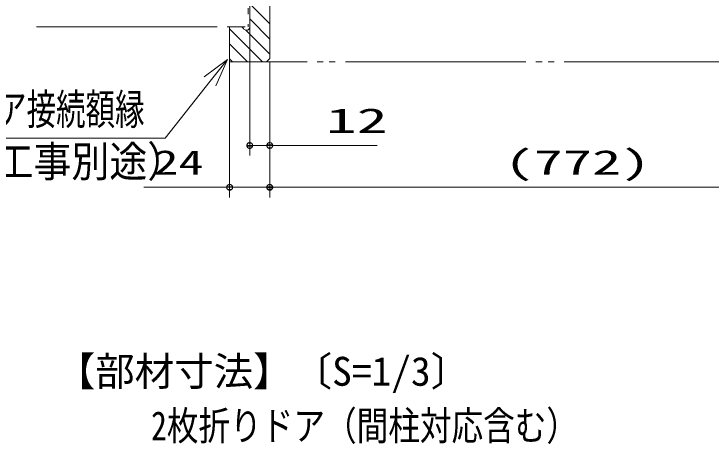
# Model space of a CAD drawing. Units: millimetres on the paper, with parts at other scales. Extents: x -305 to 305, y -152 to 152.
# Drawn here: x -264.8 to -195.3, y -36.1 to 6.8 of the extents above; entities that cross this region are included whole.
import ezdxf
from ezdxf.enums import TextEntityAlignment as Align

# ---------------------------------------------------------------- set-up
doc = ezdxf.new("R2010")
doc.units = ezdxf.units.MM
doc.linetypes.add('LONG_DOUBLE_CHAIN', pattern=[21.8, 18, -1, 0.6, -0.6, 0.6, -1])
for name, color, linetype, lineweight in [('0-1_TV', 7, 'Continuous', 9), ('0-3_0', 7, 'Continuous', 9), ('0-7_RV', 7, 'Continuous', 9)]:
    doc.layers.add(name, color=color, linetype=linetype, lineweight=lineweight)
doc.styles.add('ＭＳ ゴシック', font='')
doc.styles.get('ＭＳ ゴシック').set_extended_font_data('MS Gothic')

# ---------------------------------------------------------------- blocks, each defined once
blk = doc.blocks.new('_OPEN30')
at = {"layer": '0-3_0'}
blk.add_line((0, 0), (-1, 0), dxfattribs=at)
blk.add_lwpolyline([(-1, 0.2679), (0, 0), (-1, -0.2679)], dxfattribs=at)
blk = doc.blocks.new('_DOTSMALL')
at = {"layer": '0-3_0'}
for p, q in [((0.0746, 0.1), (-0.0746, 0.1)), ((0.1223, -0.0248), (-0.1223, -0.0248))]:
    blk.add_line(p, q, dxfattribs=at)
for points in [[(0.125, 0), (0.124, 0.0157), (0.1211, 0.0311), (0.1162, 0.046), (0.1095, 0.0602), (0.1011, 0.0735), (0.0911, 0.0856), (0.0797, 0.0963), (0.067, 0.1055), (0.0532, 0.1131), (0.0386, 0.1189), (0.0234, 0.1228), (0.0078, 0.1248), (-0.0078, 0.1248), (-0.0234, 0.1228), (-0.0386, 0.1189), (-0.0532, 0.1131), (-0.067, 0.1055), (-0.0797, 0.0963), (-0.0911, 0.0856), (-0.1011, 0.0735), (-0.1095, 0.0602), (-0.1162, 0.046), (-0.1211, 0.0311), (-0.124, 0.0157), (-0.125, 0), (0, 0)], [(-0.125, 0), (-0.124, -0.0157), (-0.1211, -0.0311), (-0.1162, -0.046), (-0.1095, -0.0602), (-0.1011, -0.0735), (-0.0911, -0.0856), (-0.0797, -0.0963), (-0.067, -0.1055), (-0.0532, -0.1131), (-0.0386, -0.1189), (-0.0234, -0.1228), (-0.0078, -0.1248), (0.0078, -0.1248), (0.0234, -0.1228), (0.0386, -0.1189), (0.0532, -0.1131), (0.067, -0.1055), (0.0797, -0.0963), (0.0911, -0.0856), (0.1011, -0.0735), (0.1095, -0.0602), (0.1162, -0.046), (0.1211, -0.0311), (0.124, -0.0157), (0.125, 0), (0, 0)]]:
    blk.add_lwpolyline(points, close=True, dxfattribs=at)

msp = doc.modelspace()

# ---------------------------------------------------------------- linework, layer by layer
at = {"layer": '0-7_RV', "linetype": 'LONG_DOUBLE_CHAIN'}
for p, q in [((-241.481, 27.545), (-241.481, 5.473)), ((-262.555, 5.473), (-241.481, 5.473)), ((-191.986, 1.978), (-243.315, 1.978))]:
    msp.add_line(p, q, dxfattribs=at)
at = {"layer": '0-7_RV'}
for p, q in [((-241.315, 5.473), (-241.315, 24.879)), ((-239.317, 2.308), (-239.317, 24.879)), ((-239.315, 5.754), (-241.316, 7.757)), ((-239.315, 4.257), (-241.316, 6.258)), ((-240.033, 1.979), (-243.318, 5.264)), ((-243.315, 5.473), (-242.226, 5.473)), ((-243.315, 1.974), (-243.315, 5.473)), ((-239.315, 2.759), (-241.696, 5.14)), ((-241.315, 5.473), (-241.315, -7.355)), ((-241.532, 1.979), (-243.318, 3.767)), ((-243.029, 1.979), (-243.318, 2.268)), ((-239.65, 1.974), (-239.317, 2.308)), ((-243.315, 1.974), (-243.315, -11.522)), ((-239.65, 1.974), (-243.315, 1.974)), ((-239.317, 1.978), (-239.317, -11.522)), ((-239.317, 1.978), (-239.317, -11.522)), ((-239.317, 1.978), (-239.317, -7.355)), ((-239.317, -6.355), (-241.315, -6.355)), ((-239.317, -6.355), (-228.613, -6.355)), ((-243.315, -10.522), (-251.868, -10.522)), ((-239.317, -10.522), (-243.315, -10.522)), ((-240.995, -10.522), (-238.675, -10.522)), ((-180.762, -10.522), (-239.317, -10.522))]:
    msp.add_line(p, q, dxfattribs=at)
for points in [[(-241.938, 5.306), (-241.966, 5.348), (-242, 5.384), (-242.038, 5.415), (-242.081, 5.44), (-242.127, 5.458), (-242.176, 5.469), (-242.226, 5.473)], [(-241.938, 5.306), (-241.892, 5.245), (-241.835, 5.196), (-241.77, 5.162), (-241.699, 5.144), (-241.626, 5.141), (-241.553, 5.154), (-241.483, 5.185)], [(-241.483, 5.185), (-241.441, 5.213), (-241.404, 5.247), (-241.373, 5.285), (-241.348, 5.328), (-241.33, 5.374), (-241.319, 5.423), (-241.315, 5.473)], [(-245.262, 0.041), (-249.741, -5.619), (-268.558, -5.619)]]:
    msp.add_lwpolyline(points, dxfattribs=at)
for centre, start, end in [((-241.316, 6.258), 45, 225), ((-239.315, 5.754), 224.98536, 44.98536), ((-262.555, 5.473), 90, 270), ((-243.318, 5.264), 45, 225), ((-243.315, 5.473), 90, 270), ((-243.315, 5.473), 0, 180), ((-242.226, 5.473), 270, 90), ((-242.226, 5.473), 85.63329, 265.63329), ((-241.938, 5.306), 214.46329, 34.46329), ((-241.938, 5.306), 36.52283, 216.52283), ((-241.696, 5.14), 44.99692, 224.99692), ((-241.483, 5.185), 123.9851, 303.9851), ((-241.483, 5.185), 293.56347, 113.56347), ((-241.481, 5.473), 270, 90), ((-241.481, 5.473), 180, 0), ((-241.315, 5.473), 180, 0), ((-241.315, 5.473), 355.67498, 175.67498), ((-239.315, 4.257), 225, 45), ((-243.318, 3.767), 44.9836, 224.9836), ((-243.318, 2.268), 45, 225), ((-239.317, 2.308), 180, 0), ((-239.317, 2.308), 315.02198, 135.02198), ((-239.315, 2.759), 224.99692, 44.99692), ((-243.315, 1.978), 90, 270), ((-243.315, 1.974), 90, 270), ((-243.315, 1.974), 180, 0), ((-243.029, 1.979), 225, 45), ((-241.532, 1.979), 224.9836, 44.9836), ((-240.033, 1.979), 225, 45), ((-239.65, 1.974), 270, 90), ((-239.65, 1.974), 135.02198, 315.02198)]:
    msp.add_arc(centre, 0.0001, start, end, dxfattribs=at)

# ---------------------------------------------------------------- block references
for name, p, xscale, yscale, rotation in [('_OPEN30', (-243.543, 2.214), 2.77, 2.77, 51.64528), ('_DOTSMALL', (-239.317, -6.355), 2.32, 2.32, 180), ('_DOTSMALL', (-243.315, -10.522), 2.32, 2.32, 180), ('_DOTSMALL', (-239.317, -10.522), 2.32, 2.32, 180)]:
    msp.add_blockref(name, p, dxfattribs=dict(at, xscale=xscale, yscale=yscale, rotation=rotation))
at = {"layer": '0-7_RV', "xscale": 2.32, "yscale": 2.32}
for p in [(-241.315, -6.355), (-239.317, -10.522)]:
    msp.add_blockref('_DOTSMALL', p, dxfattribs=at)

# ---------------------------------------------------------------- texts
at = {"layer": '0-1_TV', "style": 'ＭＳ ゴシック'}
msp.add_text('【部材寸法】〔S=1/3〕', height=2.886, dxfattribs=at).set_placement((-260.655, -31.164), align=Align.BOTTOM_LEFT)
at = {"layer": '0-1_TV', "style": 'ＭＳ ゴシック', "width": 0.8}
msp.add_text('2枚折りドア（間柱対応含む）', height=2.889, dxfattribs=at).set_placement((-251.147, -36.593), align=Align.BOTTOM_LEFT)
at = {"layer": '0-7_RV', "style": 'ＭＳ ゴシック'}
for s, height, width, p in [('ドア接続額縁', 3.079, 0.7, (-269.433, -5.211)), ('12', 2.441, 1.85, (-233.723, -5.825)), ('（工事別途）', 3.079, 0.9, (-270.425, -10.411)), ('24', 2.441, 1.5, (-250.903, -9.992)), ('(772)', 2.444, 1.75, (-215.93, -9.992))]:
    msp.add_text(s, height=height, dxfattribs=dict(at, width=width)).set_placement(p, align=Align.BOTTOM_LEFT)

doc.saveas('drawing.dxf')
